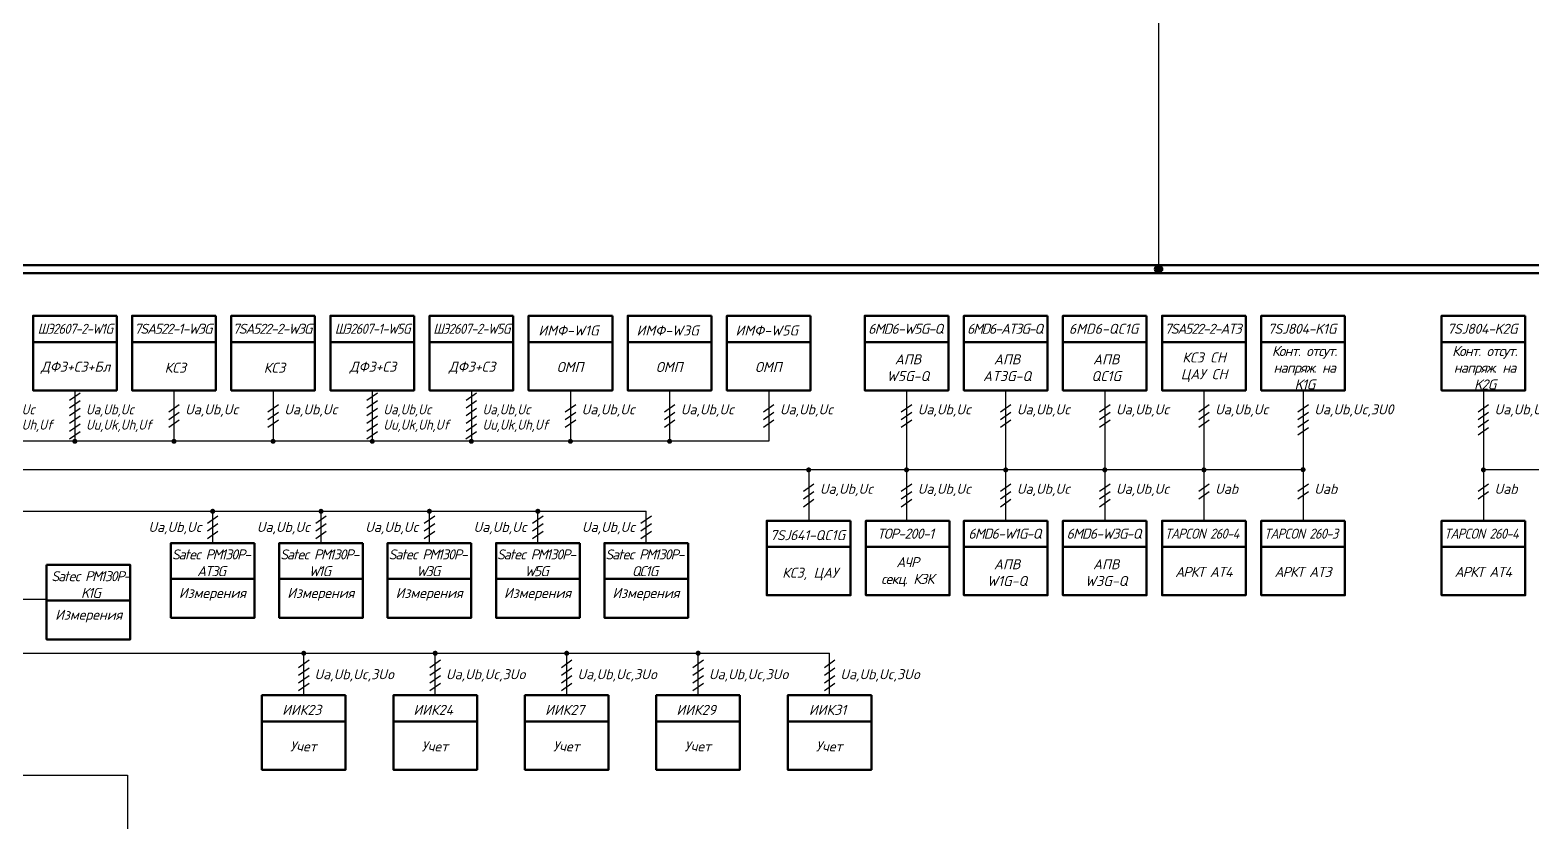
# Model space of a CAD drawing. Header units: millimetres. Extents: x -4534 to -456, y 3875 to 4716.
# Drawn here: x -2892.2 to -2600.5, y 4258.8 to 4412.7 of the extents above; entities that cross this region are included whole.
import ezdxf

# ---------------------------------------------------------------- set-up
doc = ezdxf.new("R2010")
doc.units = ezdxf.units.MM
doc.linetypes.add('HIDDEN2', pattern=[0.1875, 0.125, -0.0625])
doc.layers.add('Измерения АСУТП', color=80, linetype='Continuous')
doc.layers.add('Корректировка 1', color=5, linetype='Continuous')
doc.styles.add('ГОСТ 3.0', font='isocpeur.ttf', dxfattribs={"oblique": 15, "height": 3})

msp = doc.modelspace()

# ---------------------------------------------------------------- hatches: boundary and pattern name
at = {"linetype": 'HIDDEN2'}
msp.add_hatch(color=0, dxfattribs=at).paths.add_polyline_path([(-2672.25, 4366.25, 1), (-2673.79, 4366.25, 1)])
msp.add_hatch(color=0, dxfattribs=at).paths.add_polyline_path([(-2672.25, 4366.25, 1), (-2673.79, 4366.25, 1)])

# ---------------------------------------------------------------- linework, layer by layer
at = {"color": 0}
for p, q in [((-2673.02, 4420.68), (-2673.02, 4366.25)), ((-2884.49, 4340.79), (-2882.44, 4342.22)), ((-2884.49, 4339.29), (-2882.44, 4340.72)), ((-2883.47, 4342.68), (-2883.47, 4332.79)), ((-2865.24, 4338.52), (-2863.19, 4339.95)), ((-2864.22, 4342.68), (-2864.22, 4332.79)), ((-2845.99, 4338.52), (-2843.94, 4339.95)), ((-2844.97, 4342.68), (-2844.97, 4332.79)), ((-2826.74, 4340.79), (-2824.7, 4342.22)), ((-2826.74, 4339.29), (-2824.7, 4340.72)), ((-2825.72, 4342.68), (-2825.72, 4332.79)), ((-2807.49, 4340.79), (-2805.45, 4342.22)), ((-2807.49, 4339.29), (-2805.45, 4340.72)), ((-2806.47, 4342.68), (-2806.47, 4332.79)), ((-2788.24, 4338.52), (-2786.2, 4339.95)), ((-2787.22, 4342.68), (-2787.22, 4332.79)), ((-2768.99, 4338.52), (-2766.95, 4339.95)), ((-2767.97, 4342.68), (-2767.97, 4332.79)), ((-2749.74, 4338.52), (-2747.7, 4339.95)), ((-2748.72, 4342.68), (-2748.72, 4332.79)), ((-2722.98, 4338.52), (-2720.93, 4339.95)), ((-2721.96, 4342.68), (-2721.96, 4327.24)), ((-2703.73, 4338.52), (-2701.68, 4339.95)), ((-2702.71, 4342.68), (-2702.71, 4327.24)), ((-2684.48, 4338.52), (-2682.43, 4339.95)), ((-2683.46, 4342.68), (-2683.46, 4327.24)), ((-2665.23, 4338.52), (-2663.18, 4339.95)), ((-2664.21, 4342.68), (-2664.21, 4327.24)), ((-2645.98, 4338.52), (-2643.93, 4339.95)), ((-2644.96, 4342.68), (-2644.96, 4327.24)), ((-2610.96, 4338.52), (-2608.92, 4339.95)), ((-2609.94, 4342.68), (-2609.94, 4327.24)), ((-2884.49, 4337.79), (-2882.44, 4339.22)), ((-2884.49, 4336.29), (-2882.44, 4337.72)), ((-2865.24, 4337.02), (-2863.19, 4338.45)), ((-2845.99, 4337.02), (-2843.94, 4338.45)), ((-2826.74, 4337.79), (-2824.7, 4339.22)), ((-2826.74, 4336.29), (-2824.7, 4337.72)), ((-2807.49, 4337.79), (-2805.45, 4339.22)), ((-2807.49, 4336.29), (-2805.45, 4337.72)), ((-2788.24, 4337.02), (-2786.2, 4338.45)), ((-2768.99, 4337.02), (-2766.95, 4338.45)), ((-2749.74, 4337.02), (-2747.7, 4338.45)), ((-2722.98, 4337.02), (-2720.93, 4338.45)), ((-2703.73, 4337.02), (-2701.68, 4338.45)), ((-2684.48, 4337.02), (-2682.43, 4338.45)), ((-2665.23, 4337.02), (-2663.18, 4338.45)), ((-2645.98, 4337.02), (-2643.93, 4338.45)), ((-2610.96, 4337.02), (-2608.92, 4338.45)), ((-2884.51, 4333.27), (-2882.46, 4334.71)), ((-2884.49, 4334.79), (-2882.44, 4336.22)), ((-2865.24, 4335.52), (-2863.19, 4336.95)), ((-2845.99, 4335.52), (-2843.94, 4336.95)), ((-2826.76, 4333.27), (-2824.71, 4334.71)), ((-2826.74, 4334.79), (-2824.7, 4336.22)), ((-2807.51, 4333.27), (-2805.46, 4334.71)), ((-2807.49, 4334.79), (-2805.45, 4336.22)), ((-2788.24, 4335.52), (-2786.2, 4336.95)), ((-2768.99, 4335.52), (-2766.95, 4336.95)), ((-2749.74, 4335.52), (-2747.7, 4336.95)), ((-2722.98, 4335.52), (-2720.93, 4336.95)), ((-2703.73, 4335.52), (-2701.68, 4336.95)), ((-2684.48, 4335.52), (-2682.43, 4336.95)), ((-2665.23, 4335.52), (-2663.18, 4336.95)), ((-2645.98, 4335.52), (-2643.93, 4336.95)), ((-2645.98, 4334.02), (-2643.93, 4335.45)), ((-2610.96, 4335.52), (-2608.92, 4336.95)), ((-2610.96, 4334.02), (-2608.92, 4335.45)), ((-2748.72, 4332.79), (-2914.91, 4332.79)), ((-2644.96, 4327.24), (-2914.91, 4327.24)), ((-2740.96, 4327.24), (-2740.96, 4317.36)), ((-2721.96, 4327.24), (-2721.96, 4317.36)), ((-2702.71, 4327.24), (-2702.71, 4317.36)), ((-2683.46, 4327.24), (-2683.46, 4317.36)), ((-2664.21, 4327.24), (-2664.21, 4317.36)), ((-2644.96, 4327.24), (-2644.96, 4317.36)), ((-2334.93, 4327.24), (-2609.94, 4327.24)), ((-2609.94, 4327.24), (-2609.94, 4317.36)), ((-2741.99, 4323.08), (-2739.94, 4324.52)), ((-2741.99, 4321.58), (-2739.94, 4323.02)), ((-2722.98, 4323.08), (-2720.93, 4324.52)), ((-2722.98, 4321.58), (-2720.93, 4323.02)), ((-2703.73, 4323.08), (-2701.68, 4324.52)), ((-2703.73, 4321.58), (-2701.68, 4323.02)), ((-2684.48, 4323.08), (-2682.43, 4324.52)), ((-2684.48, 4321.58), (-2682.43, 4323.02)), ((-2665.23, 4323.08), (-2663.18, 4324.52)), ((-2665.23, 4321.58), (-2663.18, 4323.02)), ((-2645.98, 4323.08), (-2643.93, 4324.52)), ((-2645.98, 4321.58), (-2643.93, 4323.02)), ((-2610.96, 4323.08), (-2608.92, 4324.52)), ((-2610.96, 4321.58), (-2608.92, 4323.02)), ((-2741.99, 4320.08), (-2739.94, 4321.52)), ((-2722.98, 4320.08), (-2720.93, 4321.52)), ((-2703.73, 4320.08), (-2701.68, 4321.52)), ((-2684.48, 4320.08), (-2682.43, 4321.52)), ((-3087.3, 4267.92), (-2873.23, 4267.92)), ((-2873.23, 4267.92), (-2873.23, 4232.71))]:
    msp.add_line(p, q, dxfattribs=at)
at = {"color": 0, "lineweight": 50}
for p, q in [((-3052.76, 4367.02), (-2275.5, 4367.02)), ((-2275.5, 4365.48), (-3052.76, 4365.48))]:
    msp.add_line(p, q, dxfattribs=at)
at = {"color": 0, "ltscale": 0.25}
for p, q in [((-2914.91, 4291.6), (-2736.9, 4291.6)), ((-2839.01, 4283.44), (-2839.01, 4291.6)), ((-2813.48, 4283.44), (-2813.48, 4291.6)), ((-2787.95, 4283.44), (-2787.95, 4291.6)), ((-2762.43, 4283.44), (-2762.43, 4291.6)), ((-2736.9, 4283.44), (-2736.9, 4291.6)), ((-2840.03, 4288.85), (-2837.99, 4290.29)), ((-2840.03, 4287.35), (-2837.99, 4288.79)), ((-2814.51, 4288.85), (-2812.46, 4290.29)), ((-2814.51, 4287.35), (-2812.46, 4288.79)), ((-2788.98, 4288.85), (-2786.93, 4290.29)), ((-2788.98, 4287.35), (-2786.93, 4288.79)), ((-2763.45, 4288.85), (-2761.4, 4290.29)), ((-2763.45, 4287.35), (-2761.4, 4288.79)), ((-2737.92, 4288.85), (-2735.88, 4290.29)), ((-2737.92, 4287.35), (-2735.88, 4288.79)), ((-2840.03, 4285.85), (-2837.99, 4287.29)), ((-2840.03, 4284.35), (-2837.99, 4285.79)), ((-2814.51, 4285.85), (-2812.46, 4287.29)), ((-2814.51, 4284.35), (-2812.46, 4285.79)), ((-2788.98, 4285.85), (-2786.93, 4287.29)), ((-2788.98, 4284.35), (-2786.93, 4285.79)), ((-2763.45, 4285.85), (-2761.4, 4287.29)), ((-2763.45, 4284.35), (-2761.4, 4285.79)), ((-2737.92, 4285.85), (-2735.88, 4287.29)), ((-2737.92, 4284.35), (-2735.88, 4285.79))]:
    msp.add_line(p, q, dxfattribs=at)
at = {"color": 0, "lineweight": 50, "ltscale": 0.25}
for points in [[(-2875.34, 4357.18), (-2891.59, 4357.18), (-2891.59, 4352.09), (-2875.34, 4352.09)], [(-2856.09, 4357.18), (-2872.34, 4357.18), (-2872.34, 4352.09), (-2856.09, 4352.09)], [(-2836.84, 4357.18), (-2853.09, 4357.18), (-2853.09, 4352.09), (-2836.84, 4352.09)], [(-2817.59, 4357.18), (-2833.84, 4357.18), (-2833.84, 4352.09), (-2817.59, 4352.09)], [(-2798.34, 4357.18), (-2814.59, 4357.18), (-2814.59, 4352.09), (-2798.34, 4352.09)], [(-2779.09, 4357.18), (-2795.34, 4357.18), (-2795.34, 4352.09), (-2779.09, 4352.09)], [(-2759.85, 4357.18), (-2776.1, 4357.18), (-2776.1, 4352.09), (-2759.85, 4352.09)], [(-2740.6, 4357.18), (-2756.85, 4357.18), (-2756.85, 4352.09), (-2740.6, 4352.09)], [(-2713.83, 4357.18), (-2730.08, 4357.18), (-2730.08, 4352.09), (-2713.83, 4352.09)], [(-2694.58, 4357.18), (-2710.83, 4357.18), (-2710.83, 4352.09), (-2694.58, 4352.09)], [(-2675.33, 4357.18), (-2691.58, 4357.18), (-2691.58, 4352.09), (-2675.33, 4352.09)], [(-2656.08, 4357.18), (-2672.33, 4357.18), (-2672.33, 4352.09), (-2656.08, 4352.09)], [(-2636.83, 4357.18), (-2653.08, 4357.18), (-2653.08, 4352.09), (-2636.83, 4352.09)], [(-2601.82, 4357.18), (-2618.07, 4357.18), (-2618.07, 4352.09), (-2601.82, 4352.09)], [(-2875.34, 4352.09), (-2891.59, 4352.09), (-2891.59, 4342.68), (-2875.34, 4342.68)], [(-2856.09, 4352.09), (-2872.34, 4352.09), (-2872.34, 4342.68), (-2856.09, 4342.68)], [(-2836.84, 4352.09), (-2853.09, 4352.09), (-2853.09, 4342.68), (-2836.84, 4342.68)], [(-2817.59, 4352.09), (-2833.84, 4352.09), (-2833.84, 4342.68), (-2817.59, 4342.68)], [(-2798.34, 4352.09), (-2814.59, 4352.09), (-2814.59, 4342.68), (-2798.34, 4342.68)], [(-2779.09, 4352.09), (-2795.34, 4352.09), (-2795.34, 4342.68), (-2779.09, 4342.68)], [(-2759.85, 4352.09), (-2776.1, 4352.09), (-2776.1, 4342.68), (-2759.85, 4342.68)], [(-2740.6, 4352.09), (-2756.85, 4352.09), (-2756.85, 4342.68), (-2740.6, 4342.68)], [(-2713.83, 4352.09), (-2730.08, 4352.09), (-2730.08, 4342.68), (-2713.83, 4342.68)], [(-2694.58, 4352.09), (-2710.83, 4352.09), (-2710.83, 4342.68), (-2694.58, 4342.68)], [(-2675.33, 4352.09), (-2691.58, 4352.09), (-2691.58, 4342.68), (-2675.33, 4342.68)], [(-2656.08, 4352.09), (-2672.33, 4352.09), (-2672.33, 4342.68), (-2656.08, 4342.68)], [(-2636.83, 4352.09), (-2653.08, 4352.09), (-2653.08, 4342.68), (-2636.83, 4342.68)], [(-2601.82, 4352.09), (-2618.07, 4352.09), (-2618.07, 4342.68), (-2601.82, 4342.68)], [(-2732.84, 4317.36), (-2749.09, 4317.36), (-2749.09, 4312.27), (-2732.84, 4312.27)], [(-2713.59, 4317.36), (-2729.84, 4317.36), (-2729.84, 4312.27), (-2713.59, 4312.27)], [(-2694.58, 4317.36), (-2710.83, 4317.36), (-2710.83, 4312.27), (-2694.58, 4312.27)], [(-2675.33, 4317.36), (-2691.58, 4317.36), (-2691.58, 4312.27), (-2675.33, 4312.27)], [(-2656.08, 4317.36), (-2672.33, 4317.36), (-2672.33, 4312.27), (-2656.08, 4312.27)], [(-2636.83, 4317.36), (-2653.08, 4317.36), (-2653.08, 4312.27), (-2636.83, 4312.27)], [(-2601.82, 4317.36), (-2618.07, 4317.36), (-2618.07, 4312.27), (-2601.82, 4312.27)], [(-2732.84, 4312.27), (-2749.09, 4312.27), (-2749.09, 4302.86), (-2732.84, 4302.86)], [(-2713.59, 4312.27), (-2729.84, 4312.27), (-2729.84, 4302.86), (-2713.59, 4302.86)], [(-2694.58, 4312.27), (-2710.83, 4312.27), (-2710.83, 4302.86), (-2694.58, 4302.86)], [(-2675.33, 4312.27), (-2691.58, 4312.27), (-2691.58, 4302.86), (-2675.33, 4302.86)], [(-2656.08, 4312.27), (-2672.33, 4312.27), (-2672.33, 4302.86), (-2656.08, 4302.86)], [(-2636.83, 4312.27), (-2653.08, 4312.27), (-2653.08, 4302.86), (-2636.83, 4302.86)], [(-2601.82, 4312.27), (-2618.07, 4312.27), (-2618.07, 4302.86), (-2601.82, 4302.86)], [(-2830.88, 4283.44), (-2847.13, 4283.44), (-2847.13, 4278.36), (-2830.88, 4278.36)], [(-2805.36, 4283.44), (-2821.61, 4283.44), (-2821.61, 4278.36), (-2805.36, 4278.36)], [(-2779.83, 4283.44), (-2796.08, 4283.44), (-2796.08, 4278.36), (-2779.83, 4278.36)], [(-2754.3, 4283.44), (-2770.55, 4283.44), (-2770.55, 4278.36), (-2754.3, 4278.36)], [(-2728.77, 4283.44), (-2745.02, 4283.44), (-2745.02, 4278.36), (-2728.77, 4278.36)], [(-2830.88, 4278.36), (-2847.13, 4278.36), (-2847.13, 4268.95), (-2830.88, 4268.95)], [(-2805.36, 4278.36), (-2821.61, 4278.36), (-2821.61, 4268.95), (-2805.36, 4268.95)], [(-2779.83, 4278.36), (-2796.08, 4278.36), (-2796.08, 4268.95), (-2779.83, 4268.95)], [(-2754.3, 4278.36), (-2770.55, 4278.36), (-2770.55, 4268.95), (-2754.3, 4268.95)], [(-2728.77, 4278.36), (-2745.02, 4278.36), (-2745.02, 4268.95), (-2728.77, 4268.95)]]:
    msp.add_lwpolyline(points, close=True, dxfattribs=at)
at = {"color": 0, "ltscale": 0.25, "const_width": 0.487}
for points in [[(-2883.71, 4332.79, 1), (-2883.22, 4332.79, 1)], [(-2864.46, 4332.79, 1), (-2863.97, 4332.79, 1)], [(-2845.21, 4332.79, 1), (-2844.73, 4332.79, 1)], [(-2825.96, 4332.79, 1), (-2825.48, 4332.79, 1)], [(-2806.71, 4332.79, 1), (-2806.23, 4332.79, 1)], [(-2787.46, 4332.79, 1), (-2786.98, 4332.79, 1)], [(-2768.21, 4332.79, 1), (-2767.73, 4332.79, 1)], [(-2741.21, 4327.24, 1), (-2740.72, 4327.24, 1)], [(-2722.2, 4327.24, 1), (-2721.71, 4327.24, 1)], [(-2702.95, 4327.24, 1), (-2702.46, 4327.24, 1)], [(-2683.7, 4327.24, 1), (-2683.21, 4327.24, 1)], [(-2664.45, 4327.24, 1), (-2663.96, 4327.24, 1)], [(-2645.2, 4327.28, 1), (-2644.71, 4327.28, 1)], [(-2610.18, 4327.24, 1), (-2609.7, 4327.24, 1)], [(-2839.25, 4291.6, 1), (-2838.77, 4291.6, 1)], [(-2813.73, 4291.6, 1), (-2813.24, 4291.6, 1)], [(-2788.2, 4291.6, 1), (-2787.71, 4291.6, 1)], [(-2762.67, 4291.6, 1), (-2762.18, 4291.6, 1)]]:
    msp.add_lwpolyline(points, format="xyb", close=True, dxfattribs=at)
at = {"color": 0, "linetype": 'HIDDEN2'}
msp.add_circle((-2673.02, 4366.25), 0.771, dxfattribs=at)
msp.add_circle((-2673.02, 4366.25), 0.771, dxfattribs=at)
at = {"layer": 'Измерения АСУТП', "color": 0}
for p, q in [((-2914.91, 4319.19), (-2772.51, 4319.19)), ((-2855.67, 4318.26), (-2857.72, 4316.83)), ((-2855.67, 4316.76), (-2857.72, 4315.33)), ((-2856.7, 4313), (-2856.7, 4319.19)), ((-2834.63, 4318.26), (-2836.67, 4316.83)), ((-2834.63, 4316.76), (-2836.67, 4315.33)), ((-2835.65, 4313), (-2835.65, 4319.19)), ((-2813.58, 4318.26), (-2815.63, 4316.83)), ((-2813.58, 4316.76), (-2815.63, 4315.33)), ((-2814.6, 4313), (-2814.6, 4319.19)), ((-2792.53, 4318.26), (-2794.58, 4316.83)), ((-2792.53, 4316.76), (-2794.58, 4315.33)), ((-2793.56, 4313), (-2793.56, 4319.19)), ((-2771.49, 4318.26), (-2773.54, 4316.83)), ((-2771.49, 4316.76), (-2773.54, 4315.33)), ((-2772.51, 4313), (-2772.51, 4319.19)), ((-2855.67, 4315.26), (-2857.72, 4313.83)), ((-2834.63, 4315.26), (-2836.67, 4313.83)), ((-2813.58, 4315.26), (-2815.63, 4313.83)), ((-2792.53, 4315.26), (-2794.58, 4313.83)), ((-2771.49, 4315.26), (-2773.54, 4313.83)), ((-2914.91, 4302.08), (-2888.95, 4302.08))]:
    msp.add_line(p, q, dxfattribs=at)
at = {"layer": 'Измерения АСУТП', "color": 0, "ltscale": 0.25, "const_width": 0.487}
for points in [[(-2856.94, 4319.19, 1), (-2856.45, 4319.19, 1)], [(-2835.89, 4319.19, 1), (-2835.41, 4319.19, 1)], [(-2814.85, 4319.19, 1), (-2814.36, 4319.19, 1)], [(-2793.8, 4319.19, 1), (-2793.31, 4319.19, 1)]]:
    msp.add_lwpolyline(points, format="xyb", close=True, dxfattribs=at)
at = {"layer": 'Измерения АСУТП', "color": 0, "lineweight": 50, "ltscale": 0.25}
for points in [[(-2848.57, 4313), (-2864.82, 4313), (-2864.82, 4306.09), (-2848.57, 4306.09)], [(-2827.52, 4313), (-2843.77, 4313), (-2843.77, 4306.09), (-2827.52, 4306.09)], [(-2806.48, 4313), (-2822.73, 4313), (-2822.73, 4306.09), (-2806.48, 4306.09)], [(-2785.43, 4313), (-2801.68, 4313), (-2801.68, 4306.09), (-2785.43, 4306.09)], [(-2764.39, 4313), (-2780.64, 4313), (-2780.64, 4306.09), (-2764.39, 4306.09)], [(-2888.95, 4308.77), (-2872.7, 4308.77), (-2872.7, 4301.86), (-2888.95, 4301.86)], [(-2848.57, 4306.09), (-2864.82, 4306.09), (-2864.82, 4298.51), (-2848.57, 4298.51)], [(-2827.52, 4306.09), (-2843.77, 4306.09), (-2843.77, 4298.51), (-2827.52, 4298.51)], [(-2806.48, 4306.09), (-2822.73, 4306.09), (-2822.73, 4298.51), (-2806.48, 4298.51)], [(-2785.43, 4306.09), (-2801.68, 4306.09), (-2801.68, 4298.51), (-2785.43, 4298.51)], [(-2764.39, 4306.09), (-2780.64, 4306.09), (-2780.64, 4298.51), (-2764.39, 4298.51)], [(-2888.95, 4301.86), (-2872.7, 4301.86), (-2872.7, 4294.28), (-2888.95, 4294.28)]]:
    msp.add_lwpolyline(points, close=True, dxfattribs=at)

# ---------------------------------------------------------------- texts
at = {"color": 0, "ltscale": 2, "style": 'ГОСТ 3.0', "oblique": 15, "width": 0.9}
for s, p in [('Ua,Ub,Uc', (-2900.56, 4338.02)), ('Ua,Ub,Uc', (-2881.31, 4338.02)), ('Ua,Ub,Uc', (-2823.56, 4338.02)), ('Ua,Ub,Uc', (-2804.31, 4338.02)), ('Uu,Uk,Uh,Uf', (-2900.56, 4335.05)), ('Uu,Uk,Uh,Uf', (-2881.31, 4335.05)), ('Uu,Uk,Uh,Uf', (-2823.56, 4335.05)), ('Uu,Uk,Uh,Uf', (-2804.31, 4335.05))]:
    msp.add_text(s, height=1.95, dxfattribs=at).set_placement(p)
at = {"color": 0, "ltscale": 2, "style": 'ГОСТ 3.0', "oblique": 15}
for s, p in [('Ua,Ub,Uc', (-2862.06, 4338.02)), ('Ua,Ub,Uc', (-2842.81, 4338.02)), ('Ua,Ub,Uc', (-2785.06, 4338.02)), ('Ua,Ub,Uc', (-2765.81, 4338.02)), ('Ua,Ub,Uc', (-2746.56, 4338.02)), ('Ua,Ub,Uc', (-2719.79, 4338.02)), ('Ua,Ub,Uc', (-2700.54, 4338.02)), ('Ua,Ub,Uc', (-2681.29, 4338.02)), ('Ua,Ub,Uc', (-2662.04, 4338.02)), ('Ua,Ub,Uc,3U0', (-2642.79, 4338.02)), ('Ua,Ub,Uc,3U0', (-2607.78, 4338.02)), ('Ua,Ub,Uc', (-2738.8, 4322.58)), ('Ua,Ub,Uc', (-2719.79, 4322.58)), ('Ua,Ub,Uc', (-2700.54, 4322.58)), ('Ua,Ub,Uc', (-2681.29, 4322.58)), ('Uab', (-2662.04, 4322.58)), ('Uab', (-2642.79, 4322.58)), ('Uab', (-2607.78, 4322.58))]:
    msp.add_text(s, height=1.95, dxfattribs=at).set_placement(p)
at = {"color": 0, "lineweight": 50, "ltscale": 0.25, "style": 'ГОСТ 3.0', "oblique": 15}
for p in [(-2836.93, 4286.55), (-2811.4, 4286.55), (-2785.87, 4286.55), (-2760.34, 4286.55), (-2734.82, 4286.55)]:
    msp.add_text('Ua,Ub,Uc,3Uo', height=1.95, dxfattribs=at).set_placement(p)
at = {"color": 0, "lineweight": 30, "char_height": 1.95, "attachment_point": 5, "style": 'ГОСТ 3.0'}
for s, insert in [('{\\W0.9;\\T0.9;ШЭ2607-2-W1G}', (-2883.45, 4354.66)), ('{\\T0.85;7SA522-1-W3G}', (-2864.46, 4354.66)), ('{\\T0.85;7SA522-2-W3G}', (-2845.21, 4354.66)), ('{\\W0.9;\\T0.9;ШЭ2607-1-W5G}', (-2825.7, 4354.66)), ('{\\W0.9;\\T0.9;ШЭ2607-2-W5G}', (-2806.45, 4354.66)), ('ИМФ-W1G', (-2787.61, 4354.33)), ('ИМФ-W3G', (-2768.36, 4354.33)), ('ИМФ-W5G', (-2749.11, 4354.33)), ('{\\T0.9;6MD6-W\\C0;5G-Q}', (-2722.2, 4354.66)), ('{\\T0.85;6MD6-AT3G\\C0;-Q}', (-2702.95, 4354.66)), ('6MD6-{\\C0;QC1G}', (-2683.7, 4354.66)), ('{\\T0.85;7SA522-2-AT3}', (-2664.45, 4354.66)), ('{\\T0.95;7SJ804-K1G}', (-2645.2, 4354.66)), ('{\\T0.95;7SJ804-K2G}', (-2610.18, 4354.66)), ('{\\T0.95;7SJ641-}QC1G', (-2741.18, 4314.55)), ('{\\T0.9;ТОР-200-1}', (-2722.17, 4314.84)), ('{\\T0.9;6MD6-W\\C0;1G-Q}', (-2702.95, 4314.84)), ('{\\T0.9;6MD6-W\\C0;3G-Q}', (-2683.7, 4314.84)), ('{\\W0.9;\\T0.9;TAPCON 260-4}', (-2664.66, 4314.84)), ('{\\W0.9;\\T0.9;TAPCON 260-3}', (-2645.41, 4314.84)), ('{\\W0.9;\\T0.9;TAPCON 260-4}', (-2610.4, 4314.84))]:
    msp.add_mtext(s, dxfattribs=dict(at, insert=insert))
at = {"color": 0, "char_height": 1.95, "attachment_point": 5, "style": 'ГОСТ 3.0'}
for s, insert in [('{\\C0;АПВ\\PW5G-Q}', (-2721.69, 4347.09)), ('{\\C0;АПВ\\PAT3G-Q}', (-2702.44, 4347.09)), ('{\\C0;АПВ\\PQC1G}', (-2683.19, 4347.09)), ('{\\C0;КСЗ СН\\PЦАУ СН}', (-2664.18, 4347.2)), ('{\\T0.9;\\C0;Конт. отсут.\\Pнапряж. на \\PK1G}', (-2644.69, 4347.09)), ('{\\T0.9;\\C0;Конт. отсут.\\Pнапряж. на \\PK2G}', (-2609.68, 4347.09)), ('{\\C0;ДФЗ+СЗ+Бл}', (-2883.33, 4347.09)), ('{\\C0;КСЗ}', (-2863.95, 4347.09)), ('{\\C0;КСЗ}', (-2844.7, 4347.09)), ('{\\C0;ДФЗ+СЗ}', (-2825.58, 4347.09)), ('{\\C0;ДФЗ+СЗ}', (-2806.33, 4347.09)), ('ОМП', (-2787.3, 4347.23)), ('ОМП', (-2768.05, 4347.23)), ('ОМП', (-2748.8, 4347.23)), ('КСЗ, ЦАУ', (-2740.68, 4306.98)), ('{\\C0;АПВ\\PW1G-Q}', (-2702.44, 4307.27)), ('{\\C0;АПВ\\PW3G-Q}', (-2683.19, 4307.27))]:
    msp.add_mtext(s, dxfattribs=dict(at, insert=insert))
at = {"color": 0, "lineweight": 50, "ltscale": 0.25, "char_height": 1.95, "attachment_point": 5, "style": 'ГОСТ 3.0'}
for s, insert in [('ИИК23', (-2839.4, 4280.59)), ('ИИК24', (-2813.87, 4280.59)), ('ИИК27', (-2788.34, 4280.59)), ('ИИК29', (-2762.81, 4280.59)), ('ИИК31', (-2737.29, 4280.59)), ('Учет', (-2839.09, 4273.49)), ('Учет', (-2813.56, 4273.49)), ('Учет', (-2788.03, 4273.49)), ('Учет', (-2762.5, 4273.49)), ('Учет', (-2736.98, 4273.49))]:
    msp.add_mtext(s, dxfattribs=dict(at, insert=insert))
at = {"layer": 'Измерения АСУТП', "color": 0, "ltscale": 2, "style": 'ГОСТ 3.0', "oblique": 15}
for p in [(-2869.19, 4315.17), (-2848.14, 4315.17), (-2827.09, 4315.17), (-2806.05, 4315.17), (-2785, 4315.17)]:
    msp.add_text('Ua,Ub,Uc', height=1.95, dxfattribs=at).set_placement(p)
at = {"layer": 'Измерения АСУТП', "color": 0, "lineweight": 30, "char_height": 1.95, "attachment_point": 5, "style": 'ГОСТ 3.0'}
for s, insert in [('{\\T0.85;Satec PM130P-\\PAT3G}', (-2857.05, 4309.18)), ('{\\T0.85;Satec PM130P-\\PW1G}', (-2836.01, 4309.18)), ('{\\T0.85;Satec PM130P-\\PW3G}', (-2814.96, 4309.18)), ('{\\T0.85;Satec PM130P-\\PW5G}', (-2793.92, 4309.18)), ('{\\T0.85;Satec PM130P-\\PQC1G}', (-2772.87, 4309.18)), ('{\\T0.8;Satec PM130P-\\PK1G}', (-2880.46, 4304.95))]:
    msp.add_mtext(s, dxfattribs=dict(at, insert=insert))
at = {"layer": 'Измерения АСУТП', "color": 0, "char_height": 1.95, "attachment_point": 5, "style": 'ГОСТ 3.0'}
for insert in [(-2856.74, 4303.05), (-2835.7, 4303.05), (-2814.65, 4303.05), (-2793.61, 4303.05), (-2772.56, 4303.05), (-2880.77, 4298.82)]:
    msp.add_mtext('Измерения', dxfattribs=dict(at, insert=insert))
at = {"layer": 'Корректировка 1', "color": 0, "char_height": 1.95, "attachment_point": 5, "style": 'ГОСТ 3.0'}
for s, insert in [('{\\T0.9;АЧР \\Pсекц. К3К}', (-2721.8, 4307.41)), ('{\\T0.9;\\C0;АРКТ AT4}', (-2664.29, 4307.41)), ('{\\T0.9;\\C0;АРКТ AT3}', (-2645.04, 4307.41)), ('{\\T0.9;\\C0;АРКТ AT4}', (-2610.03, 4307.41))]:
    msp.add_mtext(s, dxfattribs=dict(at, insert=insert))

doc.saveas('drawing.dxf')
